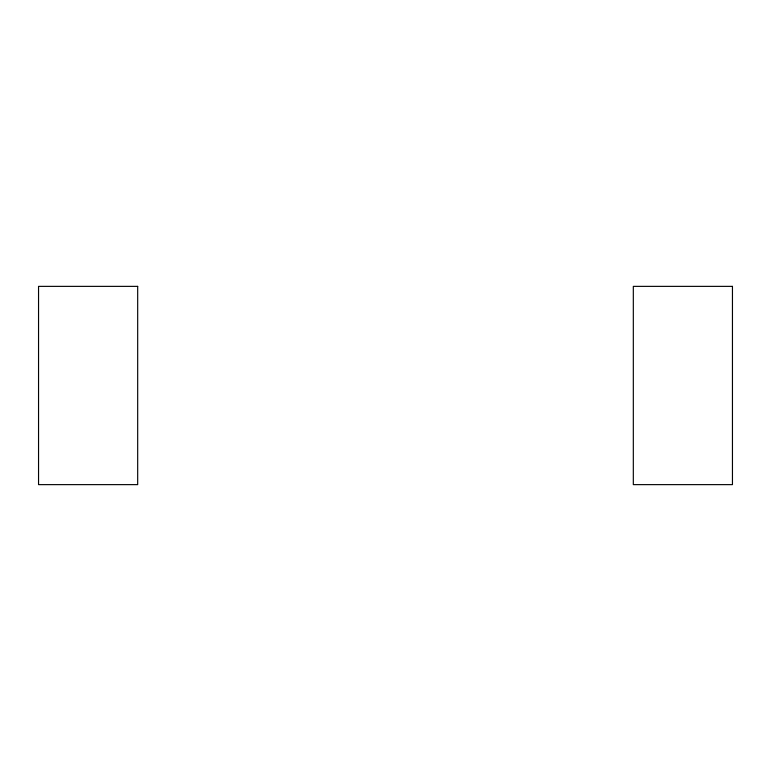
<?xml version="1.0" encoding="UTF-8"?>
<svg xmlns="http://www.w3.org/2000/svg" width="771" height="771" viewBox="0 0 771 771"><rect width="100%" height="100%" fill="white"/><g stroke="black" fill="none" stroke-linecap="round" stroke-linejoin="round"><path stroke-width="1.16" d="M137.681 286.369L38.55 286.369L38.55 484.631L137.681 484.631L137.681 286.369M732.45 286.369L633.319 286.369L633.319 484.631L732.45 484.631L732.45 286.369"/></g></svg>
